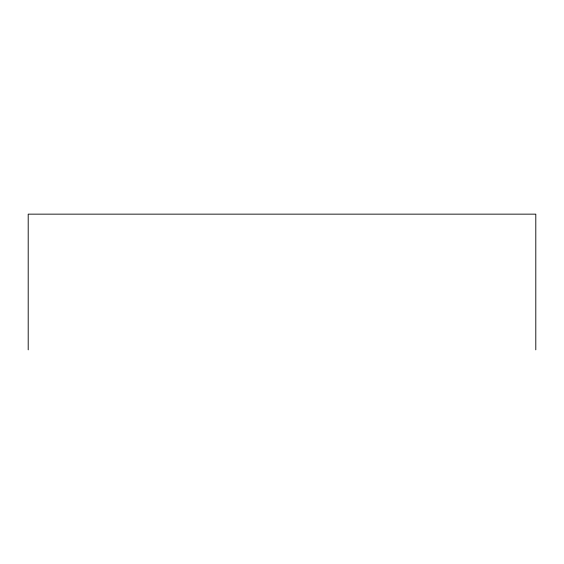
<?xml version="1.0" encoding="UTF-8"?>
<svg xmlns="http://www.w3.org/2000/svg" width="564" height="564" viewBox="0 0 564 564"><rect width="100%" height="100%" fill="white"/><g stroke="black" fill="none" stroke-linecap="round" stroke-linejoin="round"><path stroke-width="0.85" d="M535.8 349.849L535.8 214.151L28.2 214.151L28.2 349.849"/></g></svg>
